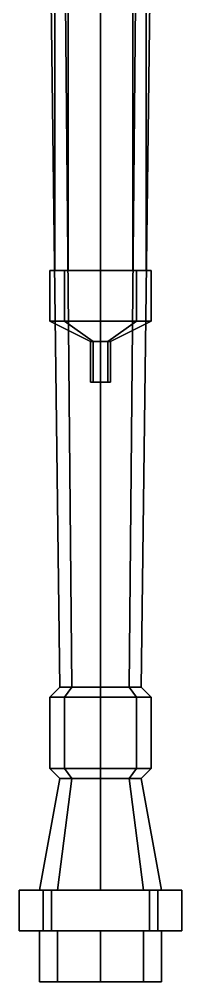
# Model space of a CAD drawing. Header units: millimetres. Extents: x -0.6 to 1, y -1.8 to 8.8.
# Drawn here: x -0.08 to 0.08, y -1.76 to -0.813 of the extents above; entities that cross this region are included whole.
import ezdxf

# ---------------------------------------------------------------- set-up
doc = ezdxf.new("R2010")
doc.units = ezdxf.units.MM
doc.layers.add('gun', color=1, linetype='Continuous')
doc.layers.add('sleeve', color=5, linetype='Continuous')

msp = doc.modelspace()

# ---------------------------------------------------------------- linework, layer by layer
at = {"layer": 'gun'}
for points in [[(-0.02828, -1.47, 0.67172), (-0.04, -1.47, 0.7), (-0.05, -0.69, 0.7), (-0.03536, -0.69, 0.66464)], [(-0.04, -1.47, 0.7), (-0.02828, -1.47, 0.72828), (-0.03536, -0.69, 0.73536), (-0.05, -0.69, 0.7)], [(0, -1.47, 0.66), (-0.02828, -1.47, 0.67172), (-0.03536, -0.69, 0.66464), (0, -0.69, 0.65)], [(-0.02828, -1.47, 0.72828), (0, -1.47, 0.74), (0, -0.69, 0.75), (-0.03536, -0.69, 0.73536)], [(0.02828, -1.47, 0.67172), (0, -1.47, 0.66), (0, -0.69, 0.65), (0.03536, -0.69, 0.66464)], [(0, -1.47, 0.74), (0.02828, -1.47, 0.72828), (0.03536, -0.69, 0.73536), (0, -0.69, 0.75)], [(0.04, -1.47, 0.7), (0.02828, -1.47, 0.67172), (0.03536, -0.69, 0.66464), (0.05, -0.69, 0.7)], [(0.02828, -1.47, 0.72828), (0.04, -1.47, 0.7), (0.05, -0.69, 0.7), (0.03536, -0.69, 0.73536)], [(-0.02828, -1.47, 0.72828), (-0.04, -1.47, 0.7), (-0.05, -1.48, 0.7), (-0.03536, -1.48, 0.73536)], [(-0.04, -1.47, 0.7), (-0.02828, -1.47, 0.67172), (-0.03536, -1.48, 0.66464), (-0.05, -1.48, 0.7)], [(0, -1.47, 0.74), (-0.02828, -1.47, 0.72828), (-0.03536, -1.48, 0.73536), (0, -1.48, 0.75)], [(-0.02828, -1.47, 0.67172), (0, -1.47, 0.66), (0, -1.48, 0.65), (-0.03536, -1.48, 0.66464)], [(0.02828, -1.47, 0.72828), (0, -1.47, 0.74), (0, -1.48, 0.75), (0.03536, -1.48, 0.73536)], [(0, -1.47, 0.66), (0.02828, -1.47, 0.67172), (0.03536, -1.48, 0.66464), (0, -1.48, 0.65)], [(0.04, -1.47, 0.7), (0.02828, -1.47, 0.72828), (0.03536, -1.48, 0.73536), (0.05, -1.48, 0.7)], [(0.02828, -1.47, 0.67172), (0.04, -1.47, 0.7), (0.05, -1.48, 0.7), (0.03536, -1.48, 0.66464)], [(-0.03536, -1.48, 0.73536), (-0.05, -1.48, 0.7), (-0.05, -1.55, 0.7), (-0.03536, -1.55, 0.73536)], [(-0.05, -1.48, 0.7), (-0.03536, -1.48, 0.66464), (-0.03536, -1.55, 0.66464), (-0.05, -1.55, 0.7)], [(0, -1.48, 0.75), (-0.03536, -1.48, 0.73536), (-0.03536, -1.55, 0.73536), (0, -1.55, 0.75)], [(-0.03536, -1.48, 0.66464), (0, -1.48, 0.65), (0, -1.55, 0.65), (-0.03536, -1.55, 0.66464)], [(0.03536, -1.48, 0.73536), (0, -1.48, 0.75), (0, -1.55, 0.75), (0.03536, -1.55, 0.73536)], [(0, -1.48, 0.65), (0.03536, -1.48, 0.66464), (0.03536, -1.55, 0.66464), (0, -1.55, 0.65)], [(0.05, -1.48, 0.7), (0.03536, -1.48, 0.73536), (0.03536, -1.55, 0.73536), (0.05, -1.55, 0.7)], [(0.03536, -1.48, 0.66464), (0.05, -1.48, 0.7), (0.05, -1.55, 0.7), (0.03536, -1.55, 0.66464)], [(-0.02828, -1.56, 0.67172), (-0.04, -1.56, 0.7), (-0.05, -1.55, 0.7), (-0.03536, -1.55, 0.66464)], [(-0.04, -1.56, 0.7), (-0.02828, -1.56, 0.72828), (-0.03536, -1.55, 0.73536), (-0.05, -1.55, 0.7)], [(0, -1.56, 0.66), (-0.02828, -1.56, 0.67172), (-0.03536, -1.55, 0.66464), (0, -1.55, 0.65)], [(-0.02828, -1.56, 0.72828), (0, -1.56, 0.74), (0, -1.55, 0.75), (-0.03536, -1.55, 0.73536)], [(0.02828, -1.56, 0.67172), (0, -1.56, 0.66), (0, -1.55, 0.65), (0.03536, -1.55, 0.66464)], [(0, -1.56, 0.74), (0.02828, -1.56, 0.72828), (0.03536, -1.55, 0.73536), (0, -1.55, 0.75)], [(0.04, -1.56, 0.7), (0.02828, -1.56, 0.67172), (0.03536, -1.55, 0.66464), (0.05, -1.55, 0.7)], [(0.02828, -1.56, 0.72828), (0.04, -1.56, 0.7), (0.05, -1.55, 0.7), (0.03536, -1.55, 0.73536)], [(-0.02828, -1.56, 0.72828), (-0.04, -1.56, 0.7), (-0.06, -1.67, 0.7), (-0.04243, -1.67, 0.74243)], [(-0.04, -1.56, 0.7), (-0.02828, -1.56, 0.67172), (-0.04243, -1.67, 0.65757), (-0.06, -1.67, 0.7)], [(0, -1.56, 0.74), (-0.02828, -1.56, 0.72828), (-0.04243, -1.67, 0.74243), (0, -1.67, 0.76)], [(-0.02828, -1.56, 0.67172), (0, -1.56, 0.66), (0, -1.67, 0.64), (-0.04243, -1.67, 0.65757)], [(0.02828, -1.56, 0.72828), (0, -1.56, 0.74), (0, -1.67, 0.76), (0.04243, -1.67, 0.74243)], [(0, -1.56, 0.66), (0.02828, -1.56, 0.67172), (0.04243, -1.67, 0.65757), (0, -1.67, 0.64)], [(0.04, -1.56, 0.7), (0.02828, -1.56, 0.72828), (0.04243, -1.67, 0.74243), (0.06, -1.67, 0.7)], [(0.02828, -1.56, 0.67172), (0.04, -1.56, 0.7), (0.06, -1.67, 0.7), (0.04243, -1.67, 0.65757)], [(-0.05657, -1.67, 0.75657), (-0.08, -1.67, 0.7), (-0.08, -1.71, 0.7), (-0.05657, -1.71, 0.75657)], [(-0.08, -1.67, 0.7), (-0.05657, -1.67, 0.64343), (-0.05657, -1.71, 0.64343), (-0.08, -1.71, 0.7)], [(-0.06, -1.67, 0.7), (-0.04243, -1.67, 0.65757), (-0.05657, -1.67, 0.64343), (-0.08, -1.67, 0.7)], [(-0.04243, -1.67, 0.74243), (-0.06, -1.67, 0.7), (-0.08, -1.67, 0.7), (-0.05657, -1.67, 0.75657)], [(-0.04828, -1.67, 0.76), (-0.05657, -1.67, 0.75657), (-0.05657, -1.71, 0.75657), (-0.04828, -1.71, 0.76)], [(-0.05657, -1.67, 0.64343), (-0.04828, -1.67, 0.64), (-0.04828, -1.71, 0.64), (-0.05657, -1.71, 0.64343)], [(-0.04243, -1.67, 0.65757), (-0.04243, -1.67, 0.65757), (-0.04828, -1.67, 0.64), (-0.05657, -1.67, 0.64343)], [(-0.04243, -1.67, 0.74243), (-0.04243, -1.67, 0.74243), (-0.05657, -1.67, 0.75657), (-0.04828, -1.67, 0.76)], [(0.04828, -1.67, 0.76), (-0.04828, -1.67, 0.76), (-0.04828, -1.71, 0.76), (0.04828, -1.71, 0.76)], [(-0.04828, -1.67, 0.64), (0.04828, -1.67, 0.64), (0.04828, -1.71, 0.64), (-0.04828, -1.71, 0.64)], [(-0.04243, -1.67, 0.65757), (-0.04243, -1.67, 0.65757), (0, -1.67, 0.64), (-0.04828, -1.67, 0.64)], [(-0.04243, -1.67, 0.74243), (-0.04243, -1.67, 0.74243), (-0.04828, -1.67, 0.76), (0, -1.67, 0.76)], [(0.04243, -1.67, 0.65757), (0.04243, -1.67, 0.65757), (0.04828, -1.67, 0.64), (0, -1.67, 0.64)], [(0.04243, -1.67, 0.74243), (0.04243, -1.67, 0.74243), (0, -1.67, 0.76), (0.04828, -1.67, 0.76)], [(0.04243, -1.67, 0.65757), (0.06, -1.67, 0.7), (0.08, -1.67, 0.7), (0.05657, -1.67, 0.64343)], [(0.04243, -1.67, 0.65757), (0.04243, -1.67, 0.65757), (0.05657, -1.67, 0.64343), (0.04828, -1.67, 0.64)], [(0.04243, -1.67, 0.74243), (0.04243, -1.67, 0.74243), (0.04828, -1.67, 0.76), (0.05657, -1.67, 0.75657)], [(0.06, -1.67, 0.7), (0.04243, -1.67, 0.74243), (0.05657, -1.67, 0.75657), (0.08, -1.67, 0.7)], [(0.05657, -1.67, 0.75657), (0.04828, -1.67, 0.76), (0.04828, -1.71, 0.76), (0.05657, -1.71, 0.75657)], [(0.04828, -1.67, 0.64), (0.05657, -1.67, 0.64343), (0.05657, -1.71, 0.64343), (0.04828, -1.71, 0.64)], [(0.08, -1.67, 0.7), (0.05657, -1.67, 0.75657), (0.05657, -1.71, 0.75657), (0.08, -1.71, 0.7)], [(0.05657, -1.67, 0.64343), (0.08, -1.67, 0.7), (0.08, -1.71, 0.7), (0.05657, -1.71, 0.64343)], [(-0.06, -1.71, 0.7), (-0.04243, -1.71, 0.74243), (-0.05657, -1.71, 0.75657), (-0.08, -1.71, 0.7)], [(-0.04243, -1.71, 0.65757), (-0.06, -1.71, 0.7), (-0.08, -1.71, 0.7), (-0.05657, -1.71, 0.64343)], [(-0.04243, -1.71, 0.74243), (-0.06, -1.71, 0.7), (-0.06, -1.76, 0.7), (-0.04243, -1.76, 0.74243)], [(-0.06, -1.71, 0.7), (-0.04243, -1.71, 0.65757), (-0.04243, -1.76, 0.65757), (-0.06, -1.76, 0.7)], [(-0.04243, -1.71, 0.74243), (-0.04243, -1.71, 0.74243), (-0.04828, -1.71, 0.76), (-0.05657, -1.71, 0.75657)], [(-0.04243, -1.71, 0.65757), (-0.04243, -1.71, 0.65757), (-0.05657, -1.71, 0.64343), (-0.04828, -1.71, 0.64)], [(-0.04243, -1.71, 0.74243), (-0.04243, -1.71, 0.74243), (0, -1.71, 0.76), (-0.04828, -1.71, 0.76)], [(-0.04243, -1.71, 0.65757), (-0.04243, -1.71, 0.65757), (-0.04828, -1.71, 0.64), (0, -1.71, 0.64)], [(0, -1.71, 0.76), (-0.04243, -1.71, 0.74243), (-0.04243, -1.76, 0.74243), (0, -1.76, 0.76)], [(-0.04243, -1.71, 0.65757), (0, -1.71, 0.64), (0, -1.76, 0.64), (-0.04243, -1.76, 0.65757)], [(0.04243, -1.71, 0.74243), (0, -1.71, 0.76), (0, -1.76, 0.76), (0.04243, -1.76, 0.74243)], [(0, -1.71, 0.64), (0.04243, -1.71, 0.65757), (0.04243, -1.76, 0.65757), (0, -1.76, 0.64)], [(0.04243, -1.71, 0.74243), (0.04243, -1.71, 0.74243), (0.04828, -1.71, 0.76), (0, -1.71, 0.76)], [(0.04243, -1.71, 0.65757), (0.04243, -1.71, 0.65757), (0, -1.71, 0.64), (0.04828, -1.71, 0.64)], [(0.06, -1.71, 0.7), (0.04243, -1.71, 0.74243), (0.04243, -1.76, 0.74243), (0.06, -1.76, 0.7)], [(0.04243, -1.71, 0.65757), (0.06, -1.71, 0.7), (0.06, -1.76, 0.7), (0.04243, -1.76, 0.65757)], [(0.04243, -1.71, 0.74243), (0.06, -1.71, 0.7), (0.08, -1.71, 0.7), (0.05657, -1.71, 0.75657)], [(0.04243, -1.71, 0.74243), (0.04243, -1.71, 0.74243), (0.05657, -1.71, 0.75657), (0.04828, -1.71, 0.76)], [(0.04243, -1.71, 0.65757), (0.04243, -1.71, 0.65757), (0.04828, -1.71, 0.64), (0.05657, -1.71, 0.64343)], [(0.06, -1.71, 0.7), (0.04243, -1.71, 0.65757), (0.05657, -1.71, 0.64343), (0.08, -1.71, 0.7)], [(0, -1.76, 0.76), (-0.04243, -1.76, 0.74243), (-0.06, -1.76, 0.7), (0.04243, -1.76, 0.74243)], [(0.04243, -1.76, 0.74243), (-0.06, -1.76, 0.7), (-0.04243, -1.76, 0.65757), (0.06, -1.76, 0.7)], [(0.06, -1.76, 0.7), (-0.04243, -1.76, 0.65757), (0, -1.76, 0.64), (0.04243, -1.76, 0.65757)]]:
    msp.add_3dface(points, dxfattribs=at)
at = {"layer": 'sleeve'}
for points in [[(-0.03182, 0.12, 0.84182), (-0.045, 0.12, 0.81), (-0.045, -1.06, 0.81), (-0.03182, -1.06, 0.84182)], [(-0.045, 0.12, 0.81), (-0.03182, 0.12, 0.77818), (-0.03182, -1.06, 0.77818), (-0.045, -1.06, 0.81)], [(0, 0.12, 0.855), (-0.03182, 0.12, 0.84182), (-0.03182, -1.06, 0.84182), (0, -1.06, 0.855)], [(-0.03182, 0.12, 0.77818), (0, 0.12, 0.765), (0, -1.06, 0.765), (-0.03182, -1.06, 0.77818)], [(0.03182, 0.12, 0.84182), (0, 0.12, 0.855), (0, -1.06, 0.855), (0.03182, -1.06, 0.84182)], [(0, 0.12, 0.765), (0.03182, 0.12, 0.77818), (0.03182, -1.06, 0.77818), (0, -1.06, 0.765)], [(0.045, 0.12, 0.81), (0.03182, 0.12, 0.84182), (0.03182, -1.06, 0.84182), (0.045, -1.06, 0.81)], [(0.03182, 0.12, 0.77818), (0.045, 0.12, 0.81), (0.045, -1.06, 0.81), (0.03182, -1.06, 0.77818)], [(-0.03536, -1.06, 0.84536), (-0.05, -1.06, 0.81), (-0.05, -1.11, 0.81), (-0.03536, -1.11, 0.84536)], [(-0.05, -1.06, 0.81), (-0.03536, -1.06, 0.77464), (-0.03536, -1.11, 0.77464), (-0.05, -1.11, 0.81)], [(-0.03182, -1.06, 0.84182), (-0.045, -1.06, 0.81), (-0.05, -1.06, 0.81), (-0.03536, -1.06, 0.84536)], [(-0.045, -1.06, 0.81), (-0.03182, -1.06, 0.77818), (-0.03536, -1.06, 0.77464), (-0.05, -1.06, 0.81)], [(0, -1.06, 0.86), (-0.03536, -1.06, 0.84536), (-0.03536, -1.11, 0.84536), (0, -1.11, 0.86)], [(-0.03536, -1.06, 0.77464), (0, -1.06, 0.76), (0, -1.11, 0.76), (-0.03536, -1.11, 0.77464)], [(0, -1.06, 0.855), (-0.03182, -1.06, 0.84182), (-0.03536, -1.06, 0.84536), (0, -1.06, 0.86)], [(-0.03182, -1.06, 0.77818), (0, -1.06, 0.765), (0, -1.06, 0.76), (-0.03536, -1.06, 0.77464)], [(0.03536, -1.06, 0.84536), (0, -1.06, 0.86), (0, -1.11, 0.86), (0.03536, -1.11, 0.84536)], [(0, -1.06, 0.76), (0.03536, -1.06, 0.77464), (0.03536, -1.11, 0.77464), (0, -1.11, 0.76)], [(0.03182, -1.06, 0.84182), (0, -1.06, 0.855), (0, -1.06, 0.86), (0.03536, -1.06, 0.84536)], [(0, -1.06, 0.765), (0.03182, -1.06, 0.77818), (0.03536, -1.06, 0.77464), (0, -1.06, 0.76)], [(0.045, -1.06, 0.81), (0.03182, -1.06, 0.84182), (0.03536, -1.06, 0.84536), (0.05, -1.06, 0.81)], [(0.045, -1.06, 0.81), (0.03182, -1.06, 0.84182), (0.03536, -1.06, 0.84536), (0.05, -1.06, 0.81)], [(0.03182, -1.06, 0.77818), (0.045, -1.06, 0.81), (0.05, -1.06, 0.81), (0.03536, -1.06, 0.77464)], [(0.05, -1.06, 0.81), (0.03536, -1.06, 0.84536), (0.03536, -1.11, 0.84536), (0.05, -1.11, 0.81)], [(0.03536, -1.06, 0.77464), (0.05, -1.06, 0.81), (0.05, -1.11, 0.81), (0.03536, -1.11, 0.77464)], [(-0.03536, -1.11, 0.84536), (-0.05, -1.11, 0.81), (-0.01, -1.13, 0.81), (-0.00707, -1.13, 0.81707)], [(-0.05, -1.11, 0.81), (-0.03536, -1.11, 0.77464), (-0.00707, -1.13, 0.80293), (-0.01, -1.13, 0.81)], [(0, -1.11, 0.86), (-0.03536, -1.11, 0.84536), (-0.00707, -1.13, 0.81707), (0, -1.13, 0.82)], [(-0.03536, -1.11, 0.77464), (0, -1.11, 0.76), (0, -1.13, 0.8), (-0.00707, -1.13, 0.80293)], [(0.03536, -1.11, 0.84536), (0, -1.11, 0.86), (0, -1.13, 0.82), (0.00707, -1.13, 0.81707)], [(0, -1.11, 0.76), (0.03536, -1.11, 0.77464), (0.00707, -1.13, 0.80293), (0, -1.13, 0.8)], [(0.05, -1.11, 0.81), (0.03536, -1.11, 0.84536), (0.00707, -1.13, 0.81707), (0.01, -1.13, 0.81)], [(0.03536, -1.11, 0.77464), (0.05, -1.11, 0.81), (0.01, -1.13, 0.81), (0.00707, -1.13, 0.80293)], [(-0.00707, -1.13, 0.81707), (-0.01, -1.13, 0.81), (-0.01, -1.17, 0.81), (-0.00707, -1.17, 0.81707)], [(-0.01, -1.13, 0.81), (-0.00707, -1.13, 0.80293), (-0.00707, -1.17, 0.80293), (-0.01, -1.17, 0.81)], [(0, -1.13, 0.82), (-0.00707, -1.13, 0.81707), (-0.00707, -1.17, 0.81707), (0, -1.17, 0.82)], [(-0.00707, -1.13, 0.80293), (0, -1.13, 0.8), (0, -1.17, 0.8), (-0.00707, -1.17, 0.80293)], [(0.00707, -1.13, 0.81707), (0, -1.13, 0.82), (0, -1.17, 0.82), (0.00707, -1.17, 0.81707)], [(0, -1.13, 0.8), (0.00707, -1.13, 0.80293), (0.00707, -1.17, 0.80293), (0, -1.17, 0.8)], [(0.01, -1.13, 0.81), (0.00707, -1.13, 0.81707), (0.00707, -1.17, 0.81707), (0.01, -1.17, 0.81)], [(0.00707, -1.13, 0.80293), (0.01, -1.13, 0.81), (0.01, -1.17, 0.81), (0.00707, -1.17, 0.80293)], [(-0.00707, -1.17, 0.80293), (0.01, -1.17, 0.81), (0.00707, -1.17, 0.81707), (-0.01, -1.17, 0.81)], [(-0.01, -1.17, 0.81), (0.00707, -1.17, 0.81707), (0, -1.17, 0.82), (-0.00707, -1.17, 0.81707)], [(0, -1.17, 0.8), (0.00707, -1.17, 0.80293), (0.01, -1.17, 0.81), (-0.00707, -1.17, 0.80293)]]:
    msp.add_3dface(points, dxfattribs=at)

doc.saveas('drawing.dxf')
